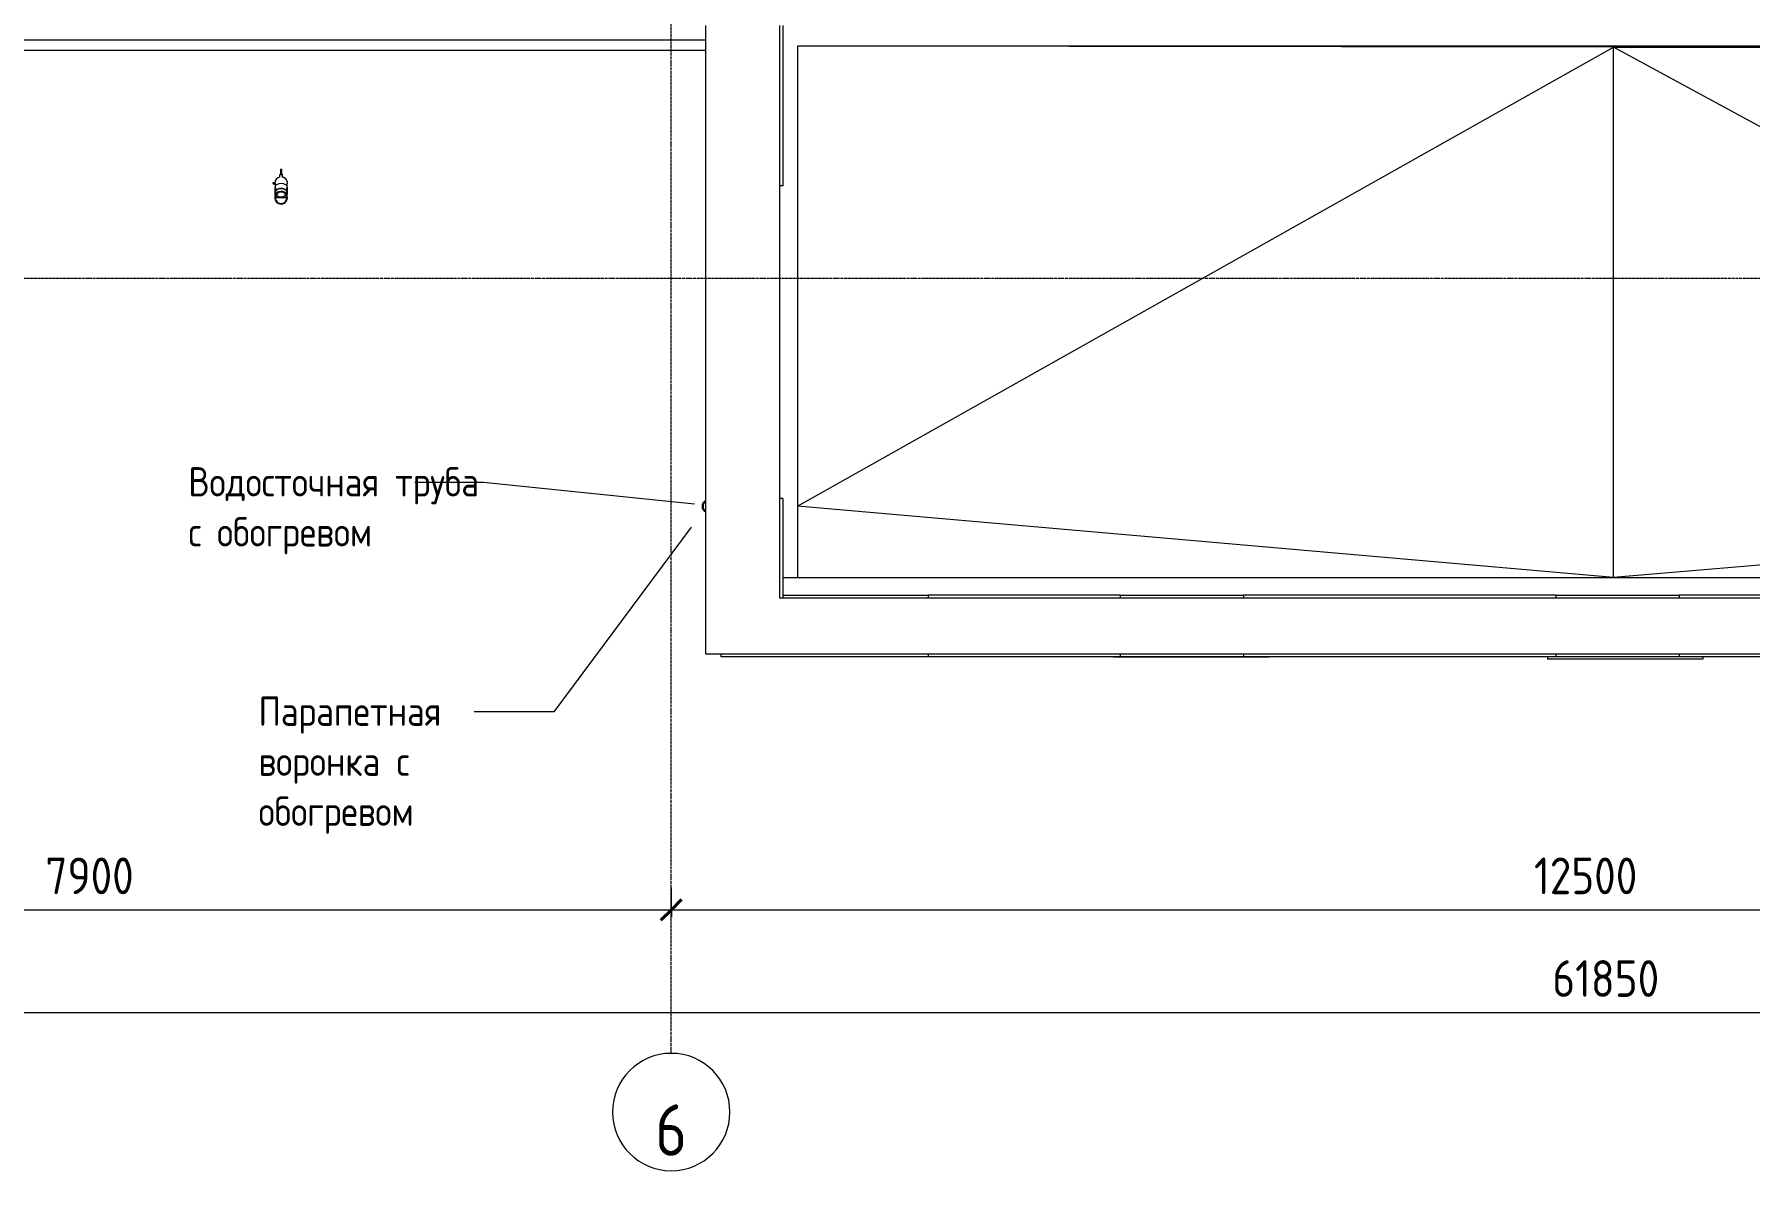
# Model space of a CAD drawing. Header units: millimetres. Extents: x -10915 to 60194, y -32941 to 46712.
# Drawn here: x 13709 to 25399, y -6089 to 1658 of the extents above; entities that cross this region are included whole.
import ezdxf

# ---------------------------------------------------------------- set-up
doc = ezdxf.new("R2010")
doc.units = ezdxf.units.MM
doc.linetypes.add('ADSK_Линия сетки', pattern=[25, 20, -2.5, 0, -2.5])
for name, color, linetype, lineweight in [('Аннотация', 7, 'Continuous', 9), ('Колонны', 7, 'Continuous', 18), ('Крыша', 7, 'Continuous', 9), ('Обобщенные модели', 7, 'Continuous', 18), ('Оси', 7, 'Continuous', 9), ('Перекрытие', 7, 'Continuous', 18), ('Размеры', 7, 'Continuous', 9), ('Размеры-100', 7, 'Continuous', 9), ('Стены внутренние', 7, 'Continuous', 18), ('Стены наружные', 7, 'Continuous', 18)]:
    doc.layers.add(name, color=color, linetype=linetype, lineweight=lineweight)
doc.styles.add('GOST Common', font='GOST_Common.ttf', dxfattribs={"width": 0.9, "height": 350})
doc.styles.add('GOST Common_1', font='GOST_Common.ttf', dxfattribs={"width": 0.9, "height": 250})
doc.styles.add('GOST Common_3', font='GOST_Common.ttf', dxfattribs={"width": 0.9, "height": 200})
doc.dimstyles.new('ADSK_Основной_2_5_мм', dxfattribs={"dimscale": 304.8, "dimtxt": 251.428749, "dimasz": 0.463911, "dimexe": 0.492126, "dimexo": 0.492126, "dimgap": 0.098425, "dimtad": 1, "dimrnd": 0.01, "dimdsep": 46, "dimtxsty": 'GOST Common_1', "dimblk1": 'OBLIQUE', "dimblk2": 'OBLIQUE', "dimsah": 1, "dimcen": 0.09, "dimdle": 0.492126, "dimazin": 2, "dimtfac": 1, "dimtdec": 4, "dimtix": 1, "dimtmove": 0, "dimatfit": 3, "dimfxl": 1, "dimtvp": 1, "dimtolj": 1, "dimtzin": 0, "dimlwd": 20, "dimlwe": 20, "dimarcsym": 2})

# ---------------------------------------------------------------- blocks, each defined once
blk = doc.blocks.new('TN_ПВС 125-82_Водосточная труба - TN_ПВС 125-82_Водосточная труба-2851608-План полов 2-го этажа')
at = {"layer": 'Обобщенные модели'}
blk.add_arc((0, 0), 38.8, 211.6484, 328.3516, dxfattribs=at)
blk = doc.blocks.new('_ Соеденительная муфта с хомутом универсальным - _ Соеденительная муфта с хомутом универсальным-5013480-План полов 2-го этажа')
at = {"layer": 'Обобщенные модели'}
for radius, start, end in [(43.4, 207.9695, 332.0305), (41.1, 210, 330), (38.8, 211.6484, 328.3516), (36.8, 213.7061, 326.2939)]:
    blk.add_arc((0, 0), radius, start, end, dxfattribs=at)
blk = doc.blocks.new('TN_ПВС 125-82_Хомут универсальный - TN_ПВС 125-82_Хомут универсальный-5013483-План полов 2-го этажа')
at = {"layer": 'Обобщенные модели'}
blk.add_arc((0, 0), 41, 210, 330, dxfattribs=at)
blk = doc.blocks.new('_ Хомут универсальный - _ Хомут универсальный-V84-План полов 2-го этажа')
at = {"layer": 'Обобщенные модели'}
for p, q in [((-43, 2), (-57, 2)), ((-57, 2), (-57, -2)), ((-54, 6), (-50, 6)), ((-54, 6), (-54, 2)), ((-50, 6), (-46, 6)), ((-50, 6), (-50, 2)), ((-46, 6), (-46, 2)), ((10, 57), (-10, 57)), ((-10, 57), (-10, 42)), ((-7, 63), (0, 63)), ((-7, 63), (-7, 57)), ((-5, 93), (-5, 63)), ((5, 93), (-5, 93)), ((0, 63), (7, 63)), ((0, 63), (0, 57)), ((5, 63), (5, 93)), ((7, 63), (7, 57)), ((10, 42), (10, 57)), ((-57, -2), (-43, -2)), ((-54, -2), (-54, -6)), ((-50, -6), (-54, -6)), ((-50, -2), (-50, -6)), ((-46, -6), (-50, -6)), ((-46, -2), (-46, -6))]:
    blk.add_line(p, q, dxfattribs=at)
for radius, start, end in [(43.3, 103.3472, 176.6899), (41, 165, 166.7602), (43.3, 347.0829, 76.5871), (41, 13.2398, 15), (43.3, 182.992, 192.1308)]:
    blk.add_arc((0, 0), radius, start, end, dxfattribs=at)
blk = doc.blocks.new('_ Колено трубы 135 - _ Колено трубы 135-V85-План полов 2-го этажа')
at = {"layer": 'Обобщенные модели'}
for p, q in [((15347, 611), (15347, 576)), ((15349, 643), (15349, 611)), ((15433, 611), (15433, 643)), ((15434, 576), (15434, 611))]:
    blk.add_line(p, q, dxfattribs=at)
for start, end in [(158.2945, 166.876), (142.8085, 154.4934), (113.1035, 120), (103.3248, 105), (75, 76.6752), (53.0349, 60), (26.6919, 36.8379), (15, 22.1092)]:
    blk.add_arc((15391, 643), 42, start, end, dxfattribs=at)
for centre, major_axis, start_param, end_param in [((15391, 576), (-43.4, 0), 4.712389, 6.531031), ((15391, 611), (-43.4, 0), 4.712389, 6.283185), ((15391, 611), (-43.4, 0), 3.141593, 4.712389), ((15391, 576), (43.4, 0), 6.035339, 7.853982)]:
    blk.add_ellipse(centre, major_axis=major_axis, ratio=0.707107, start_param=start_param, end_param=end_param, dxfattribs=at)
blk = doc.blocks.new('_ Колено трубы 135 - _ Колено трубы 135-V86-План полов 2-го этажа')
at = {"layer": 'Обобщенные модели'}
for p, q in [((-32, 39), (-67, 39)), ((-11, 42), (-32, 42)), ((0, 39), (0, -39)), ((-67, -39), (-32, -39)), ((-32, -42), (-11, -42))]:
    blk.add_line(p, q, dxfattribs=at)
for radius, start, end in [(43.4, 360, 180), (43.4, 180, 360), (41.1, 0, 180), (41.1, 180, 0), (38.8, 90, 270), (38.8, 270, 90)]:
    blk.add_arc((0, 0), radius, start, end, dxfattribs=at)
for major_axis, start_param, end_param in [((0, 42), 0, 3.141593), ((0, 36.8), 4.712389, 5.826963), ((0, 36.8), 3.597814, 4.712389), ((0, 38.8), 4.712389, 5.759587), ((0, 38.8), 4.712389, 5.759587), ((0, 38.8), 3.665191, 4.712389), ((0, 38.8), 3.665191, 4.712389)]:
    blk.add_ellipse((-32, 0), major_axis=major_axis, ratio=0.707107, start_param=start_param, end_param=end_param, dxfattribs=at)
blk = doc.blocks.new('_ Водосточный слив с хомутом универсальным - _ Водосточный слив с хомутом универсальным-V87-План полов 2-го этажа')
at = {"layer": 'Обобщенные модели'}
for start, end in [(92.7801, 105), (13.284, 86.6773), (255, 346.716)]:
    blk.add_arc((0, 0), 43.6, start, end, dxfattribs=at)
blk = doc.blocks.new('Ось сетки - Круг_Ø8 мм-8258-План полов 2-го этажа')
at = {"layer": 'Оси', "lineweight": 20}
for start, end in [(360, 180), (180, 360)]:
    blk.add_arc((0, 0), 4, start, end, dxfattribs=at)
blk = doc.blocks.new('DIMBLOCK5-План полов 2-го этажа')
at = {"layer": 'Размеры-100', "lineweight": 20, "transparency": 16777216}
for p, q in [((10150, -4310), (10150, -4160)), ((18050, -4310), (18050, -4160)), ((10150, -4310), (18050, -4310)), ((10150, -4310), (10150, -4360)), ((18050, -4310), (18050, -4360))]:
    blk.add_line(p, q, dxfattribs=at)
at = {"layer": 'Размеры-100', "lineweight": 40, "transparency": 16777216}
for p, q in [((10150, -4310), (10079, -4381)), ((10150, -4310), (10220, -4240)), ((18050, -4310), (17979, -4381)), ((18050, -4310), (18120, -4240))]:
    blk.add_line(p, q, dxfattribs=at)
at = {"layer": 'Размеры-100', "color": 0, "lineweight": 20, "transparency": 16777216, "insert": (13784, -3954), "char_height": 250, "width": 756.84, "attachment_point": 1, "line_spacing_factor": 1.022761, "style": 'GOST Common_1'}
blk.add_mtext('7900', dxfattribs=at)
blk = doc.blocks.new('_Oblique')
at = {"color": 0, "linetype": 'ByBlock', "lineweight": -2}
blk.add_line((-0.5, -0.5), (0.5, 0.5), dxfattribs=at)
blk = doc.blocks.new('DIMBLOCK6-План полов 2-го этажа')
at = {"layer": 'Размеры-100', "lineweight": 20, "transparency": 16777216}
for p, q in [((18050, -4310), (18050, -4160)), ((30550, -4310), (30550, -4160)), ((18050, -4310), (30550, -4310)), ((18050, -4310), (18050, -4360)), ((30550, -4310), (30550, -4360))]:
    blk.add_line(p, q, dxfattribs=at)
at = {"layer": 'Размеры-100', "lineweight": 40, "transparency": 16777216}
for p, q in [((18050, -4310), (17979, -4381)), ((18050, -4310), (18120, -4240)), ((30550, -4310), (30479, -4381)), ((30550, -4310), (30620, -4240))]:
    blk.add_line(p, q, dxfattribs=at)
at = {"layer": 'Размеры-100', "color": 0, "lineweight": 20, "transparency": 16777216, "insert": (23929, -3954), "char_height": 250, "width": 889.8, "attachment_point": 1, "line_spacing_factor": 1.022761, "style": 'GOST Common_1'}
blk.add_mtext('12500', dxfattribs=at)
blk = doc.blocks.new('DIMBLOCK12-План полов 2-го этажа')
at = {"layer": 'Размеры-100', "lineweight": 20, "transparency": 16777216}
for p, q in [((-6500, -5010), (-6500, -4860)), ((55350, -5010), (55350, -4860)), ((-6650, -5010), (55500, -5010)), ((-6500, -5010), (-6500, -5060)), ((55350, -5010), (55350, -5060))]:
    blk.add_line(p, q, dxfattribs=at)
at = {"layer": 'Размеры-100', "lineweight": 40, "transparency": 16777216}
for p, q in [((-6500, -5010), (-6571, -5081)), ((-6500, -5010), (-6430, -4940)), ((55350, -5010), (55279, -5081)), ((55350, -5010), (55420, -4940))]:
    blk.add_line(p, q, dxfattribs=at)
at = {"layer": 'Размеры-100', "color": 0, "lineweight": 20, "transparency": 16777216, "insert": (24054, -4654), "char_height": 250, "width": 889.8, "attachment_point": 1, "line_spacing_factor": 1.022761, "style": 'GOST Common_1'}
blk.add_mtext('61850', dxfattribs=at)

msp = doc.modelspace()

# ---------------------------------------------------------------- linework, layer by layer
at = {"layer": 'Аннотация'}
for p, q in [((16770.941, -1396.797), (16300.858, -1396.797)), ((18207.877, -1545.466), (16770.941, -1396.797)), ((18185.052, -1701.773), (17248.734, -2960.496)), ((17248.734, -2960.496), (16707.214, -2960.496))]:
    msp.add_line(p, q, dxfattribs=at)
at = {"layer": 'Колонны'}
for p, q in [((21063.115, -2585.554), (21063.115, -2588.362)), ((22123.115, -2588.362), (21063.115, -2588.362)), ((22123.115, -2585.554), (22123.115, -2588.362)), ((24020.726, -2585.554), (24020.726, -2601.34)), ((25080.726, -2601.34), (24020.726, -2601.34)), ((25080.726, -2585.554), (25080.726, -2601.34))]:
    msp.add_line(p, q, dxfattribs=at)
at = {"layer": 'Крыша'}
for p, q in [((24470.857, 1569.456), (18909.296, 1578.232)), ((18909.296, -1559.572), (24470.857, 1569.456)), ((24470.857, 1569.456), (30240.167, 1578.232)), ((24470.857, -2045.554), (24470.857, 1569.456)), ((30240.167, -1556.572), (24470.857, 1569.456)), ((24470.857, -2045.554), (18909.296, -1559.572)), ((30240.167, -1556.572), (24470.857, -2045.554))]:
    msp.add_line(p, q, dxfattribs=at)
at = {"layer": 'Оси', "linetype": 'ADSK_Линия сетки'}
for p, q in [((18049.565, -5289.091), (18049.565, 21107.581)), ((-10114.729, -5), (50212.269, -5))]:
    msp.add_line(p, q, dxfattribs=at)
at = {"layer": 'Перекрытие'}
for p, q in [((18282.412, 1718.232), (18282.412, -2565.554)), ((18789.296, -2185.554), (18789.296, 1718.232)), ((30380.598, -2185.554), (18789.296, -2185.554)), ((18282.412, -2565.554), (30760.598, -2565.554))]:
    msp.add_line(p, q, dxfattribs=at)
at = {"layer": 'Стены внутренние'}
for p, q in [((30240.167, 1578.232), (18909.296, 1578.232)), ((18909.296, 1578.232), (18909.296, -2045.554)), ((18809.296, -2045.554), (30240.167, -2045.554)), ((21109.606, -2165.554), (19800, -2165.554)), ((24077.5, -2165.554), (21949.606, -2165.554)), ((27042.5, -2165.554), (24917.5, -2165.554))]:
    msp.add_line(p, q, dxfattribs=at)
at = {"layer": 'Стены наружные'}
for p, q in [((18809.296, 1718.232), (18809.296, 624.708)), ((18282.412, 1548.232), (13034.248, 1548.232)), ((18282.412, 1618.232), (13034.39, 1618.232)), ((18809.296, 624.708), (18789.296, 624.708)), ((18809.296, -1505.554), (18789.296, -1505.554)), ((18809.296, -1505.554), (18809.296, -2185.554)), ((18809.296, -2165.554), (19800, -2165.554)), ((19800, -2165.554), (19800, -2185.554)), ((21109.606, -2165.554), (21949.606, -2165.554)), ((21109.606, -2165.554), (21109.606, -2185.554)), ((21949.606, -2165.554), (21949.606, -2185.554)), ((24077.5, -2165.554), (24917.5, -2165.554)), ((24077.5, -2165.554), (24077.5, -2185.554)), ((24917.5, -2165.554), (24917.5, -2185.554)), ((18389.296, -2585.554), (18389.296, -2565.554)), ((19800, -2565.554), (19800, -2585.554)), ((21109.606, -2565.554), (21109.606, -2585.554)), ((21949.606, -2565.554), (21949.606, -2585.554)), ((24077.5, -2565.554), (24077.5, -2585.554)), ((24917.5, -2565.554), (24917.5, -2585.554)), ((19800, -2585.554), (18389.296, -2585.554)), ((30780.167, -2585.554), (19800, -2585.554))]:
    msp.add_line(p, q, dxfattribs=at)

# ---------------------------------------------------------------- block references
at = {"layer": 'Обобщенные модели'}
for name, p in [('_ Хомут универсальный - _ Хомут универсальный-V84-План полов 2-го этажа', (15390.733, 642.765)), ('_ Колено трубы 135 - _ Колено трубы 135-V85-План полов 2-го этажа', (0, 0))]:
    msp.add_blockref(name, p, dxfattribs=at)
for name, p, rotation in [('_ Водосточный слив с хомутом универсальным - _ Водосточный слив с хомутом универсальным-V87-План полов 2-го этажа', (15390.733, 642.765), 89.9999999999999), ('_ Колено трубы 135 - _ Колено трубы 135-V86-План полов 2-го этажа', (15390.733, 543.77), 269.9999999999997), ('_ Соеденительная муфта с хомутом универсальным - _ Соеденительная муфта с хомутом универсальным-5013480-План полов 2-го этажа', (18302.696, -1559.572), 269.9999999999997), ('TN_ПВС 125-82_Хомут универсальный - TN_ПВС 125-82_Хомут универсальный-5013483-План полов 2-го этажа', (18302.696, -1559.572), 269.9999999999997), ('TN_ПВС 125-82_Водосточная труба - TN_ПВС 125-82_Водосточная труба-2851608-План полов 2-го этажа', (18302.696, -1559.572), 269.9999999999997)]:
    msp.add_blockref(name, p, dxfattribs=dict(at, rotation=rotation))
at = {"layer": 'Оси', "lineweight": 20, "xscale": 99.99999999999993, "yscale": 99.99999999999993, "zscale": 99.99999999999993}
msp.add_blockref('Ось сетки - Круг_Ø8 мм-8258-План полов 2-го этажа', (18049.565, -5689.091), dxfattribs=at)

# ---------------------------------------------------------------- texts
at = {"layer": 'Аннотация', "char_height": 200, "width": 2012.4, "attachment_point": 1, "line_spacing_factor": 1.022766, "style": 'GOST Common_3'}
for s, insert in [('\\pxt1.8,3.6,5.4,7.2,9,10.8,12.6,14.4,16.2,18,19.8,21.6,23.4,25.2,27,28.8,30.6,32.4,34.2,36,37.8,39.6,41.4,43.2,45,46.8,48.6,50.4,52.2,54,55.8,57.6;{Водосточная труба с обогревом}', (14758.999, -1292.674)), ('\\pxt1.8,3.6,5.4,7.2,9,10.8,12.6,14.4,16.2,18,19.8,21.6,23.4,25.2,27,28.8,30.6,32.4,34.2,36,37.8,39.6,41.4,43.2,45,46.8,48.6,50.4,52.2,54,55.8,57.6;{Парапетная воронка с  обогревом}', (15236.792, -2856.373))]:
    msp.add_mtext(s, dxfattribs=dict(at, insert=insert))
at = {"layer": 'Оси', "insert": (18048.735, -5811.995), "char_height": 350, "width": 232.2, "attachment_point": 5, "line_spacing_factor": 1.022766, "style": 'GOST Common'}
msp.add_mtext('\\pxqc,t0.25714,0.51429,0.77143,1.02857,1.28571,1.54286,1.8,2.05714,2.31429,2.57143,2.82857,3.08571,3.34286,3.6,3.85714,4.11429,4.37143,4.62857,4.88571,5.14286,5.4,5.65714,5.91429,6.17143,6.42857,6.68571,6.94286,7.2,7.45714,7.71429,7.97143,8.22857;{6}', dxfattribs=at)

# ---------------------------------------------------------------- dimensions: what is measured, and where the dimension line sits
at = {"layer": 'Размеры', "lineweight": 20}
for base, p1, p2, override, picture, middle in [((18049.565, -4310.282), (10149.565, -4210.297), (18049.565, -4210.297), {"dimpost": '<>', "dimfxl": 7900}, 'DIMBLOCK5-План полов 2-го этажа', (14099.565, -4155.282)), ((30549.565, -4310.282), (18049.565, -4210.297), (30549.565, -4210.297), {"dimpost": '<>', "dimfxl": 12500}, 'DIMBLOCK6-План полов 2-го этажа', (24299.565, -4155.282)), ((55349.565, -5010.282), (-6500.435, -4910.297), (55349.565, -4910.297), {"dimpost": '<>', "dimfxl": 61850}, 'DIMBLOCK12-План полов 2-го этажа', (24424.565, -4855.282))]:
    dim = msp.add_linear_dim(base=base, p1=p1, p2=p2, dimstyle='ADSK_Основной_2_5_мм', override=override, dxfattribs=at)
    dim.commit()
    dim.dimension.update_dxf_attribs({"geometry": picture, "text_midpoint": middle})

doc.saveas('drawing.dxf')
